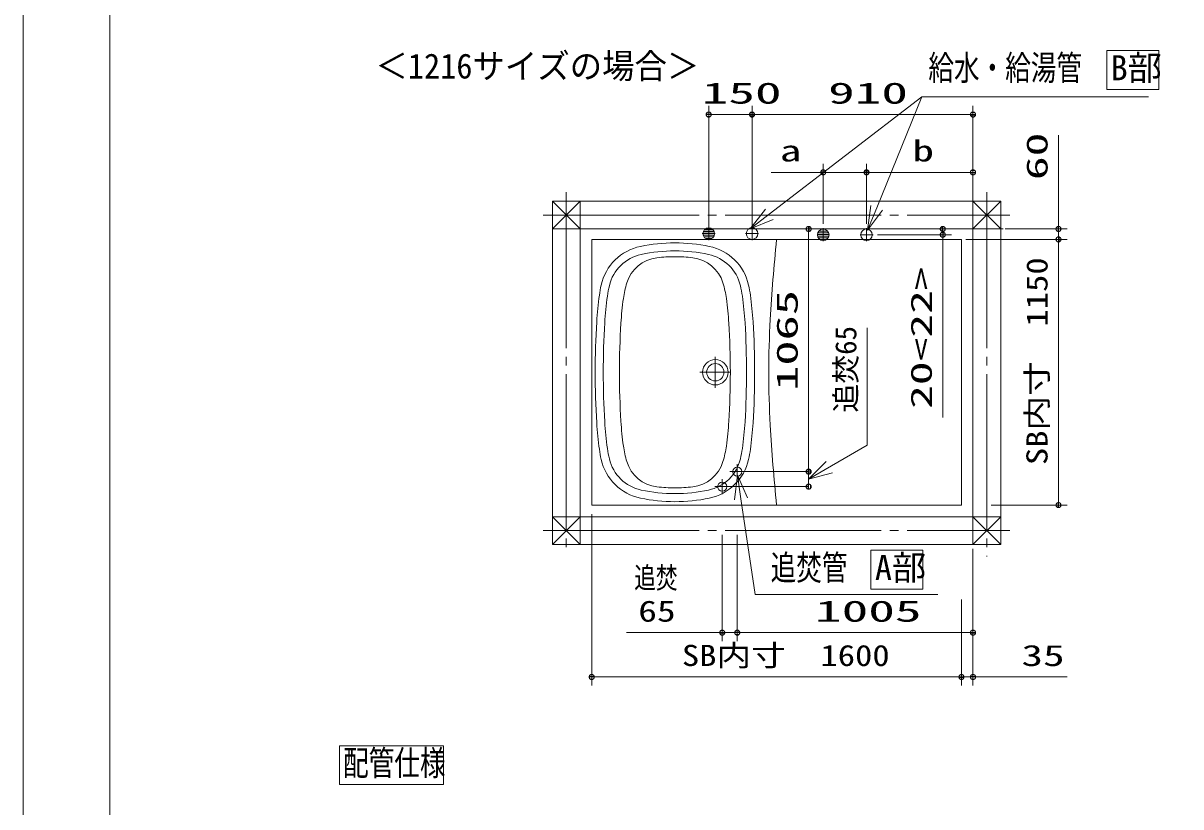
# Model space of a CAD drawing. Units: millimetres on the paper. Extents: x -305 to 305, y -152 to 152.
# Drawn here: x -301 to -167.4, y -51.2 to 39.2 of the extents above; entities that cross this region are included whole.
import ezdxf
from ezdxf.enums import TextEntityAlignment as Align

# ---------------------------------------------------------------- set-up
doc = ezdxf.new("R2010")
doc.units = ezdxf.units.MM
doc.linetypes.add('LONG_CHAIN', pattern=[21, 18, -1, 1, -1])
for name, color, linetype, lineweight in [('0-1_RV', 7, 'Continuous', 9), ('0-2_0', 7, 'Continuous', 9), ('0-4_図面枠', 3, 'Continuous', 9), ('0-5_DEFPOINTS', 7, 'Continuous', 9)]:
    doc.layers.add(name, color=color, linetype=linetype, lineweight=lineweight)
doc.styles.add('ＭＳ ゴシック', font='')
doc.styles.get('ＭＳ ゴシック').set_extended_font_data('MS Gothic')

# ---------------------------------------------------------------- blocks, each defined once
blk = doc.blocks.new('_DOTSMALL')
at = {"layer": '0-2_0'}
for p, q in [((0.0746, 0.1), (-0.0746, 0.1)), ((0.1223, -0.0248), (-0.1223, -0.0248))]:
    blk.add_line(p, q, dxfattribs=at)
for points in [[(0.125, 0), (0.124, 0.0157), (0.1211, 0.0311), (0.1162, 0.046), (0.1095, 0.0602), (0.1011, 0.0735), (0.0911, 0.0856), (0.0797, 0.0963), (0.067, 0.1055), (0.0532, 0.1131), (0.0386, 0.1189), (0.0234, 0.1228), (0.0078, 0.1248), (-0.0078, 0.1248), (-0.0234, 0.1228), (-0.0386, 0.1189), (-0.0532, 0.1131), (-0.067, 0.1055), (-0.0797, 0.0963), (-0.0911, 0.0856), (-0.1011, 0.0735), (-0.1095, 0.0602), (-0.1162, 0.046), (-0.1211, 0.0311), (-0.124, 0.0157), (-0.125, 0), (0, 0)], [(-0.125, 0), (-0.124, -0.0157), (-0.1211, -0.0311), (-0.1162, -0.046), (-0.1095, -0.0602), (-0.1011, -0.0735), (-0.0911, -0.0856), (-0.0797, -0.0963), (-0.067, -0.1055), (-0.0532, -0.1131), (-0.0386, -0.1189), (-0.0234, -0.1228), (-0.0078, -0.1248), (0.0078, -0.1248), (0.0234, -0.1228), (0.0386, -0.1189), (0.0532, -0.1131), (0.067, -0.1055), (0.0797, -0.0963), (0.0911, -0.0856), (0.1011, -0.0735), (0.1095, -0.0602), (0.1162, -0.046), (0.1211, -0.0311), (0.124, -0.0157), (0.125, 0), (0, 0)]]:
    blk.add_lwpolyline(points, close=True, dxfattribs=at)
blk = doc.blocks.new('_OPEN30')
at = {"layer": '0-2_0'}
blk.add_line((0, 0), (-1, 0), dxfattribs=at)
blk.add_lwpolyline([(-1, 0.2679), (0, 0), (-1, -0.2679)], dxfattribs=at)

msp = doc.modelspace()

# ---------------------------------------------------------------- linework, layer by layer
at = {"layer": '0-1_RV'}
for p, q in [((-175.982, 36.068), (-175.982, 31.572)), ((-175.982, 36.068), (-169.982, 36.068)), ((-169.982, 36.068), (-169.982, 31.572)), ((-175.982, 31.572), (-169.982, 31.572)), ((-221.913, 15.436), (-221.913, 29.67)), ((-216.913, 15.436), (-216.913, 29.67)), ((-197.322, 30.707), (-214.917, 17.164)), ((-191.413, 16.106), (-191.413, 29.67)), ((-221.913, 28.67), (-216.913, 28.67)), ((-216.913, 28.67), (-191.413, 28.67)), ((-181.546, 15.47), (-181.546, 26.301)), ((-208.696, 16.054), (-208.696, 23.003)), ((-203.696, 16.221), (-203.696, 23.003)), ((-203.696, 16.054), (-203.696, 23.003)), ((-191.413, 19.97), (-191.413, 23.003)), ((-208.696, 22.003), (-214.71, 22.003)), ((-208.696, 22.003), (-203.696, 22.003)), ((-206.376, 22.003), (-204.056, 22.003)), ((-203.696, 22.003), (-191.413, 22.003)), ((-239.946, 18.67), (-188.213, 18.67)), ((-236.746, 15.47), (-239.946, 18.67)), ((-239.946, 15.47), (-236.746, 18.67)), ((-239.946, 18.67), (-239.946, -20.93)), ((-236.746, 18.67), (-236.746, -20.93)), ((-191.413, 18.67), (-188.213, 15.47)), ((-191.413, 18.67), (-191.413, -20.93)), ((-191.413, 15.47), (-188.213, 18.67)), ((-188.213, 18.67), (-188.213, -20.93)), ((-239.946, 15.47), (-188.213, 15.47)), ((-221.249, 14.97), (-222.577, 14.97)), ((-221.269, 14.77), (-222.556, 14.77)), ((-221.29, 15.17), (-222.536, 15.17)), ((-221.409, 15.37), (-222.417, 15.37)), ((-221.705, 15.57), (-222.121, 15.57)), ((-221.705, 15.57), (-222.121, 15.57)), ((-210.381, 15.47), (-210.381, -12.53)), ((-208.032, 14.836), (-209.36, 14.836)), ((-208.074, 15.036), (-209.319, 15.036)), ((-208.192, 15.236), (-209.2, 15.236)), ((-208.489, 15.436), (-208.904, 15.436)), ((-208.489, 15.436), (-208.904, 15.436)), ((-202.445, 14.803), (-193.9, 14.803)), ((-187.913, 15.47), (-195.9, 15.47)), ((-194.9, 15.47), (-194.9, 14.803)), ((-194.9, 14.803), (-194.9, -6.273)), ((-187.713, 15.47), (-180.546, 15.47)), ((-181.546, 15.47), (-181.546, 14.27)), ((-235.413, 14.27), (-235.413, -16.397)), ((-235.413, 14.27), (-192.746, 14.27)), ((-221.358, 14.57), (-222.468, 14.57)), ((-221.566, 14.37), (-222.26, 14.37)), ((-208.053, 14.636), (-209.34, 14.636)), ((-208.141, 14.436), (-209.251, 14.436)), ((-208.349, 14.236), (-209.044, 14.236)), ((-192.746, 14.27), (-192.746, -16.397)), ((-192.246, 14.27), (-180.546, 14.27)), ((-189.313, 14.27), (-180.546, 14.27)), ((-181.546, 14.27), (-181.546, -16.397)), ((-235.413, -16.397), (-192.746, -16.397)), ((-189.313, -16.397), (-180.546, -16.397)), ((-239.946, -17.73), (-236.746, -20.93)), ((-236.746, -17.73), (-239.946, -20.93)), ((-239.946, -17.73), (-188.213, -17.73)), ((-235.413, -17.43), (-235.413, -37.226)), ((-191.413, -20.93), (-188.213, -17.73)), ((-191.413, -17.73), (-188.213, -20.93)), ((-220.346, -19.83), (-220.346, -32.11)), ((-218.613, -19.83), (-218.613, -32.11)), ((-239.946, -20.93), (-188.213, -20.93)), ((-203.184, -21.607), (-203.184, -26.103)), ((-203.184, -21.607), (-197.184, -21.607)), ((-197.184, -21.607), (-197.184, -26.103)), ((-191.413, -21.43), (-191.413, -32.11)), ((-203.184, -26.103), (-197.184, -26.103)), ((-192.746, -27.297), (-192.746, -37.226)), ((-192.746, -27.297), (-192.746, -37.226)), ((-191.413, -27.639), (-191.413, -37.226)), ((-220.346, -31.11), (-231.412, -31.11)), ((-218.613, -31.11), (-220.346, -31.11)), ((-191.413, -31.11), (-218.613, -31.11)), ((-192.746, -36.226), (-235.413, -36.226)), ((-191.413, -36.226), (-192.746, -36.226)), ((-191.413, -36.226), (-180.54, -36.226)), ((-264.518, -44.151), (-264.518, -48.647)), ((-264.518, -44.151), (-252.518, -44.151)), ((-252.518, -44.151), (-252.518, -48.647)), ((-264.518, -48.647), (-252.518, -48.647))]:
    msp.add_line(p, q, dxfattribs=at)
at = {"layer": '0-1_RV', "linetype": 'LONG_CHAIN'}
for p, q in [((-238.346, 19.736), (-238.346, -21.978)), ((-189.813, 19.736), (-189.813, -22.318)), ((-241.013, 17.07), (-187.146, 17.07)), ((-221.162, 14.936), (-222.664, 14.936)), ((-221.913, 15.688), (-221.913, 14.185)), ((-216.162, 14.936), (-217.664, 14.936)), ((-216.913, 15.688), (-216.913, 14.185)), ((-208.696, 15.554), (-208.696, 14.052)), ((-202.945, 14.803), (-204.448, 14.803)), ((-203.696, 15.554), (-203.696, 14.052)), ((-221.146, 0.723), (-221.146, -2.85)), ((-222.933, -1.064), (-219.36, -1.064)), ((-218.613, -11.677), (-218.613, -13.384)), ((-219.466, -12.53), (-217.76, -12.53)), ((-221.2, -14.264), (-219.493, -14.264)), ((-220.346, -13.41), (-220.346, -15.117)), ((-241.013, -19.33), (-187.146, -19.33))]:
    msp.add_line(p, q, dxfattribs=at)
at = {"layer": '0-1_RV'}
for points in [[(-171.173, 30.707), (-197.322, 30.707), (-202.526, 17.907)], [(-195.469, -26.726), (-216.53, -26.726), (-218.185, -15.676)]]:
    msp.add_lwpolyline(points, dxfattribs=at)
for centre, radius in [((-221.913, 14.936), 0.667), ((-221.913, 14.936), 0.667), ((-216.913, 14.936), 0.667), ((-208.696, 14.803), 0.667), ((-208.696, 14.803), 0.667), ((-203.696, 14.803), 0.667), ((-221.146, -1.064), 1.467), ((-221.146, -1.064), 1), ((-218.613, -12.53), 0.533), ((-220.346, -14.264), 0.533)]:
    msp.add_circle(centre, radius, dxfattribs=at)
for centre, radius, start, end in [((-228.592, 7.719), 5.867, 101.67385, 167.45224), ((-225.813, -5.73), 19.6, 90, 101.67385), ((-225.813, -5.73), 19.6, 78.32615, 90), ((-223.034, 7.719), 5.867, 12.54776, 78.32615), ((-1.28, -7.064), 213.867, 174.27519, 176.75561), ((-228.699, 7.833), 4.8, 102.01323, 166.80398), ((-227.404, 8.045), 4.133, 96.58714, 163.02634), ((-225.813, -5.73), 18.667, 90, 102.01323), ((-225.813, -5.73), 18, 90, 96.58714), ((-225.813, -5.73), 18.667, 77.98677, 90), ((-225.813, -5.73), 18, 83.41286, 90), ((-224.222, 8.045), 4.133, 16.97366, 83.41286), ((-222.927, 7.833), 4.8, 13.19602, 77.98677), ((-220.262, 5.865), 14.4, 167.45224, 172.16556), ((-220.391, 5.885), 13.333, 166.80398, 172.06669), ((-220.262, 5.865), 11.6, 163.02634, 172.16556), ((-231.364, 5.865), 11.6, 7.83444, 16.97366), ((-231.235, 5.885), 13.333, 7.93331, 13.19602), ((-231.364, 5.865), 14.4, 7.83444, 12.54776), ((-193.844, 2.23), 41.067, 172.16556, 176.4593), ((-193.98, 2.204), 40, 172.06669, 176.49604), ((-193.844, 2.23), 38.267, 172.16556, 176.4593), ((-257.781, 2.23), 38.267, 3.5407, 7.83444), ((-257.646, 2.204), 40, 3.50396, 7.93331), ((-257.781, 2.23), 41.067, 3.5407, 7.83444), ((-140.613, -1.064), 94.4, 176.4593, 180), ((-140.613, -1.064), 93.467, 176.49604, 180), ((-140.613, -1.064), 91.6, 176.4593, 180), ((-311.013, -1.064), 91.6, 0, 3.5407), ((-311.013, -1.064), 93.467, 0, 3.50396), ((-311.013, -1.064), 94.4, 0, 3.5407), ((-108.312, -1.064), 106.667, 176.71958, 180), ((-140.613, -1.064), 94.4, 180, 183.5407), ((-140.613, -1.064), 93.467, 180, 183.50396), ((-140.613, -1.064), 91.6, 180, 183.5407), ((-311.013, -1.064), 91.6, 356.4593, 360), ((-311.013, -1.064), 93.467, 356.49604, 0), ((-311.013, -1.064), 94.4, 356.4593, 360), ((-108.312, -1.064), 106.667, 180, 183.28042), ((-193.844, -4.358), 41.067, 183.5407, 187.83444), ((-193.98, -4.332), 40, 183.50396, 187.93331), ((-193.844, -4.358), 38.267, 183.5407, 187.83444), ((-257.781, -4.358), 38.267, 352.16556, 356.4593), ((-257.646, -4.332), 40, 352.06669, 356.49604), ((-257.781, -4.358), 41.067, 352.16556, 356.4593), ((-1.28, 4.936), 213.867, 183.24439, 185.72481), ((-220.262, -7.992), 14.4, 187.83444, 192.54776), ((-220.391, -8.012), 13.333, 187.93331, 193.19602), ((-220.262, -7.992), 11.6, 187.83444, 196.97366), ((-231.364, -7.992), 11.6, 343.02634, 352.16556), ((-231.235, -8.012), 13.333, 346.80398, 352.06669), ((-231.364, -7.992), 14.4, 347.45224, 352.16556), ((-228.592, -9.846), 5.867, 192.54776, 258.32615), ((-228.699, -9.96), 4.8, 193.19602, 257.98677), ((-227.404, -10.172), 4.133, 196.97366, 263.41286), ((-224.222, -10.172), 4.133, 276.58714, 343.02634), ((-222.927, -9.96), 4.8, 282.01323, 346.80398), ((-223.034, -9.846), 5.867, 281.67385, 347.45224), ((-225.813, 3.603), 18.667, 257.98677, 270), ((-225.813, 3.603), 18, 263.41286, 270), ((-225.813, 3.603), 18, 270, 276.58714), ((-225.813, 3.603), 18.667, 270, 282.01323), ((-225.813, 3.603), 19.6, 258.32615, 270), ((-225.813, 3.603), 19.6, 270, 281.67385)]:
    msp.add_arc(centre, radius, start, end, dxfattribs=at)
at = {"layer": '0-2_0'}
for p, q in [((-218.113, -12.53), (-210.381, -12.53)), ((-210.381, -12.53), (-210.381, -14.264)), ((-219.846, -14.264), (-210.381, -14.264))]:
    msp.add_line(p, q, dxfattribs=at)
msp.add_lwpolyline([(-210.381, -13.397), (-203.607, -9.486), (-203.607, 4.051)], dxfattribs=at)
at = {"layer": '0-4_図面枠'}
msp.add_lwpolyline([(-291.017, -138.498), (108.983, -138.498), (108.983, 138.502), (-291.017, 138.502)], close=True, dxfattribs=at)
at = {"layer": '0-5_DEFPOINTS'}
msp.add_line((-301.017, -148.498), (-301.017, 148.502), dxfattribs=at)

# ---------------------------------------------------------------- block references
at = {"layer": '0-1_RV'}
for name, p, xscale, yscale, rotation in [('_DOTSMALL', (-221.913, 28.67), 2.32, 2.32, 180), ('_DOTSMALL', (-216.913, 28.67), 2.32, 2.32, 180), ('_DOTSMALL', (-208.696, 22.003), 2.32, 2.32, 180), ('_DOTSMALL', (-203.696, 22.003), 2.32, 2.32, 180), ('_OPEN30', (-217.112, 15.474), 2.77, 2.77, 217.58671), ('_OPEN30', (-203.569, 15.341), 2.77, 2.77, 247.8778), ('_DOTSMALL', (-210.381, 15.47), 2.32, 2.32, 90), ('_DOTSMALL', (-194.9, 15.47), 2.32, 2.32, 270), ('_DOTSMALL', (-194.9, 14.803), 2.32, 2.32, 90), ('_DOTSMALL', (-181.546, 15.47), 2.32, 2.32, 270), ('_DOTSMALL', (-181.546, 14.27), 2.32, 2.32, 90), ('_DOTSMALL', (-181.546, 14.27), 2.32, 2.32, 90), ('_OPEN30', (-218.596, -12.937), 2.77, 2.77, 98.51803), ('_DOTSMALL', (-210.381, -12.53), 2.32, 2.32, 270), ('_DOTSMALL', (-181.546, -16.397), 2.32, 2.32, 270), ('_DOTSMALL', (-218.613, -31.11), 2.32, 2.32, 180), ('_DOTSMALL', (-218.613, -31.11), 2.32, 2.32, 180), ('_DOTSMALL', (-235.413, -36.226), 2.32, 2.32, 180), ('_DOTSMALL', (-191.413, -36.226), 2.32, 2.32, 180)]:
    msp.add_blockref(name, p, dxfattribs=dict(at, xscale=xscale, yscale=yscale, rotation=rotation))
at = {"layer": '0-1_RV', "xscale": 2.32, "yscale": 2.32}
for p in [(-216.913, 28.67), (-191.413, 28.67), (-203.696, 22.003), (-191.413, 22.003), (-220.346, -31.11), (-191.413, -31.11), (-192.746, -36.226), (-192.746, -36.226)]:
    msp.add_blockref('_DOTSMALL', p, dxfattribs=at)
at = {"layer": '0-2_0'}
for name, p, xscale, yscale, rotation in [('_OPEN30', (-210.381, -13.397), 2.77, 2.77, 210), ('_DOTSMALL', (-210.381, -12.53), 2.32, 2.32, 90), ('_DOTSMALL', (-210.381, -14.264), 2.32, 2.32, 270)]:
    msp.add_blockref(name, p, dxfattribs=dict(at, xscale=xscale, yscale=yscale, rotation=rotation))

# ---------------------------------------------------------------- texts
at = {"layer": '0-1_RV', "style": 'ＭＳ ゴシック'}
for s, height, width, p in [('＜1216サイズの場合＞', 2.886, 0.95, (-260.368, 31.968)), ('給水・給湯管\u3000', 2.889, 0.75, (-196.566, 31.765)), ('150', 2.441, 1.85, (-222.715, 29.2)), ('910', 2.441, 1.85, (-208.132, 29.2)), ('b', 2.441, 1.5, (-198.401, 22.533)), ('a', 2.441, 1.5, (-213.71, 22.533)), ('追焚管\u3000', 2.889, 0.75, (-214.768, -25.91)), ('追焚', 2.444, 0.75, (-230.502, -26.723)), ('65', 2.444, 1.3, (-230.038, -30.58)), ('1005', 2.441, 1.85, (-209.641, -30.58)), ('SB内寸\u30001600', 2.444, 1.2, (-225.002, -35.696)), ('35', 2.441, 1.5, (-185.82, -35.696)), ('配管仕様', 2.889, 0.75, (-264.102, -48.454))]:
    msp.add_text(s, height=height, dxfattribs=dict(at, width=width)).set_placement(p, align=Align.BOTTOM_LEFT)
for s, p in [('B部', (-175.528, 31.765)), ('A部', (-202.73, -25.91))]:
    msp.add_text(s, height=2.889, dxfattribs=at).set_placement(p, align=Align.BOTTOM_LEFT)
for s, height, width, p in [('60', 2.441, 1.65, (-182.076, 21.11)), ('20<22>', 2.441, 1.65, (-195.43, -5.29)), ('SB内寸\u30001150', 2.444, 1.2, (-182.076, -11.774)), ('1065', 2.444, 1.75, (-210.911, -3.209))]:
    msp.add_text(s, height=height, rotation=90, dxfattribs=dict(at, width=width)).set_placement(p, align=Align.BOTTOM_LEFT)
at = {"layer": '0-2_0', "style": 'ＭＳ ゴシック'}
msp.add_text('追焚65', height=2.444, rotation=90, dxfattribs=at).set_placement((-204.137, -5.719), align=Align.BOTTOM_LEFT)

doc.saveas('drawing.dxf')
